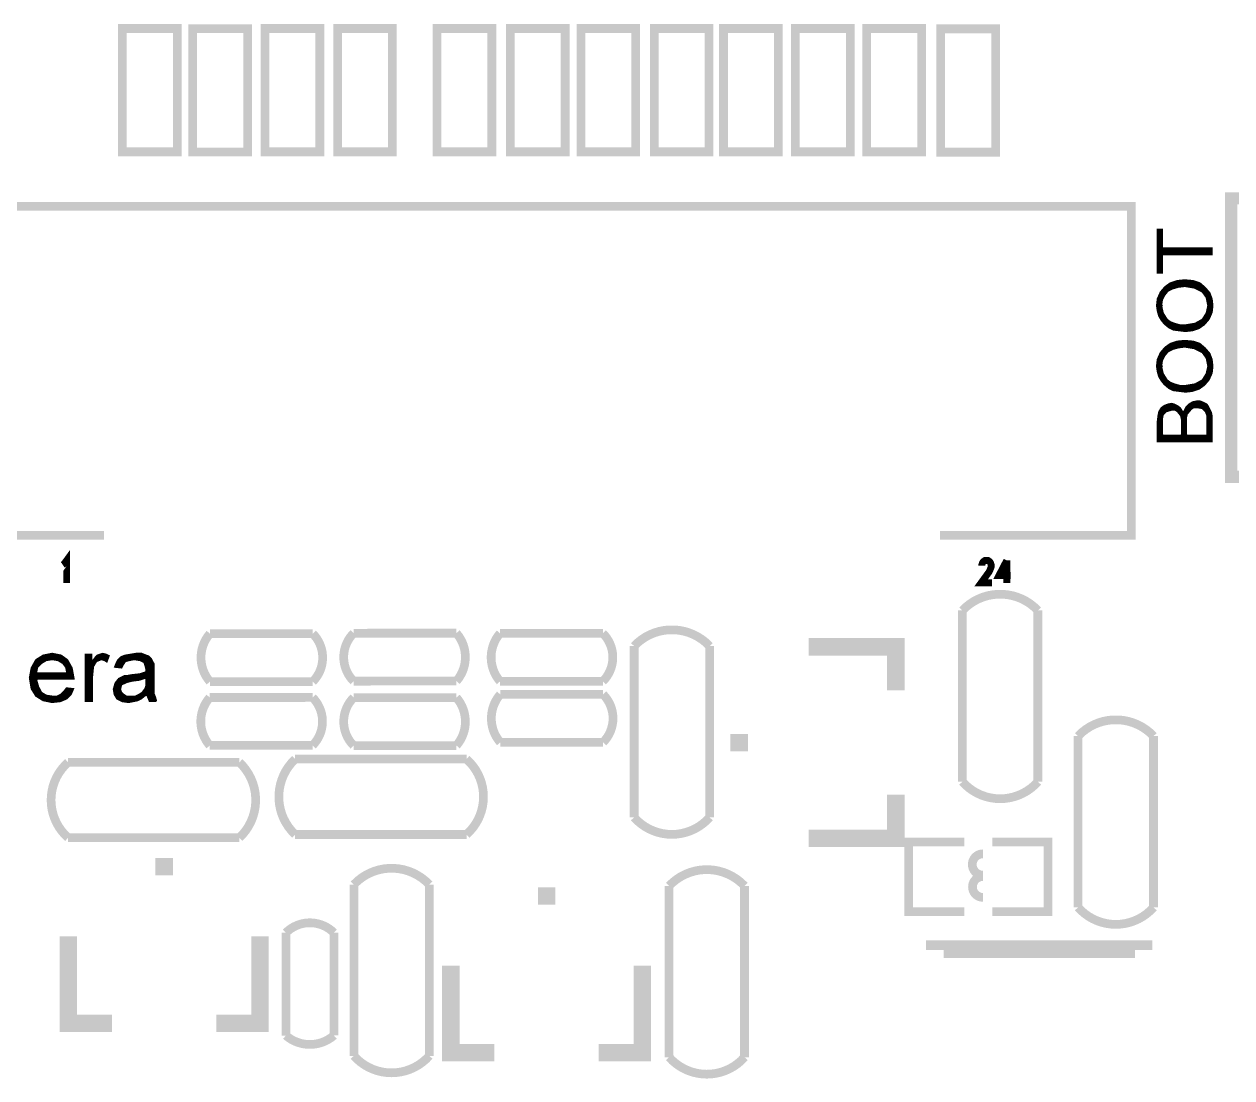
# Model space of a CAD drawing. Extents: x 1.22 to 3.09, y 1.23 to 6.
# Drawn here: x 1.735 to 2.428, y 3.993 to 4.598 of the extents above; entities that cross this region are included whole.
import ezdxf

# ---------------------------------------------------------------- set-up
doc = ezdxf.new("R2010")
doc.units = 0
doc.layers.get('0').update_dxf_attribs({"linetype": 'CONTINUOUS'})
doc.layers.add('SST001126_PHO', color=11, linetype='CONTINUOUS')

# ---------------------------------------------------------------- blocks, each defined once
blk = doc.blocks.new('ROUND_17')
blk.add_circle((0, 0), 0.0005)

msp = doc.modelspace()

# ---------------------------------------------------------------- linework, layer by layer
at = {"layer": 'SST001126_PHO'}
for points, const_width in [([(1.79101, 4.52486), (1.82251, 4.52486), (1.82251, 4.59573), (1.79101, 4.59573), (1.79101, 4.52486)], 0.005), ([(1.86292, 4.59561), (1.83143, 4.59561), (1.83143, 4.52474), (1.86292, 4.52474), (1.86292, 4.59561)], 0.005), ([(1.8729, 4.52486), (1.9044, 4.52486), (1.9044, 4.59573), (1.8729, 4.59573), (1.8729, 4.52486)], 0.005), ([(1.91463, 4.52486), (1.94613, 4.52486), (1.94613, 4.59573), (1.91463, 4.59573), (1.91463, 4.52486)], 0.005), ([(1.97172, 4.52486), (2.00322, 4.52486), (2.00322, 4.59573), (1.97172, 4.59573), (1.97172, 4.52486)], 0.005), ([(2.01385, 4.52486), (2.04534, 4.52486), (2.04534, 4.59573), (2.01385, 4.59573), (2.01385, 4.52486)], 0.005), ([(2.0544, 4.52486), (2.08589, 4.52486), (2.08589, 4.59573), (2.0544, 4.59573), (2.0544, 4.52486)], 0.005), ([(2.09652, 4.52486), (2.12802, 4.52486), (2.12802, 4.59573), (2.09652, 4.59573), (2.09652, 4.52486)], 0.005), ([(2.13629, 4.52486), (2.16778, 4.52486), (2.16778, 4.59573), (2.13629, 4.59573), (2.13629, 4.52486)], 0.005), ([(2.17763, 4.52486), (2.20912, 4.52486), (2.20912, 4.59573), (2.17763, 4.59573), (2.17763, 4.52486)], 0.005), ([(2.21857, 4.52486), (2.25007, 4.52486), (2.25007, 4.59573), (2.21857, 4.59573), (2.21857, 4.52486)], 0.005), ([(2.26111, 4.52467), (2.2926, 4.52467), (2.2926, 4.59553), (2.26111, 4.59553), (2.26111, 4.52467)], 0.005), ([(1.78035, 4.30453), (1.6705, 4.30453), (1.6705, 4.4935), (2.3705, 4.4935), (2.3705, 4.30453), (2.26066, 4.30453)], 0.005), ([(2.54609, 4.49813), (2.54609, 4.33813), (2.42798, 4.33813), (2.42798, 4.49813), (2.54609, 4.49813)], 0.007), ([(2.41682, 4.46946), (2.38875, 4.46946), (2.38825, 4.46996), (2.38825, 4.48017), (2.38568, 4.48017), (2.38568, 4.45528), (2.38825, 4.45528), (2.38825, 4.46549), (2.38875, 4.46599), (2.41682, 4.46599), (2.41682, 4.46946)], 0.001), ([(2.386, 4.45528), (2.386, 4.48017)], 0.001), ([(2.387, 4.45528), (2.387, 4.48017)], 0.001), ([(2.388, 4.45528), (2.388, 4.48017)], 0.001), ([(2.389, 4.46599), (2.389, 4.46946)], 0.001), ([(2.39, 4.46599), (2.39, 4.46946)], 0.001), ([(2.391, 4.46599), (2.391, 4.46946)], 0.001), ([(2.392, 4.46599), (2.392, 4.46946)], 0.001), ([(2.393, 4.46599), (2.393, 4.46946)], 0.001), ([(2.394, 4.46599), (2.394, 4.46946)], 0.001), ([(2.395, 4.46599), (2.395, 4.46946)], 0.001), ([(2.396, 4.46599), (2.396, 4.46946)], 0.001), ([(2.397, 4.46599), (2.397, 4.46946)], 0.001), ([(2.398, 4.46599), (2.398, 4.46946)], 0.001), ([(2.399, 4.46599), (2.399, 4.46946)], 0.001), ([(2.4, 4.46599), (2.4, 4.46946)], 0.001), ([(2.401, 4.46599), (2.401, 4.46946)], 0.001), ([(2.402, 4.46599), (2.402, 4.46946)], 0.001), ([(2.403, 4.46599), (2.403, 4.46946)], 0.001), ([(2.404, 4.46599), (2.404, 4.46946)], 0.001), ([(2.405, 4.46599), (2.405, 4.46946)], 0.001), ([(2.406, 4.46599), (2.406, 4.46946)], 0.001), ([(2.407, 4.46599), (2.407, 4.46946)], 0.001), ([(2.408, 4.46599), (2.408, 4.46946)], 0.001), ([(2.409, 4.46599), (2.409, 4.46946)], 0.001), ([(2.41, 4.46599), (2.41, 4.46946)], 0.001), ([(2.411, 4.46599), (2.411, 4.46946)], 0.001), ([(2.412, 4.46599), (2.412, 4.46946)], 0.001), ([(2.413, 4.46599), (2.413, 4.46946)], 0.001), ([(2.414, 4.46599), (2.414, 4.46946)], 0.001), ([(2.415, 4.46599), (2.415, 4.46946)], 0.001), ([(2.416, 4.46599), (2.416, 4.46946)], 0.001), ([(2.41727, 4.43647), (2.41683, 4.44037), (2.41555, 4.4438), (2.41295, 4.44683), (2.40993, 4.44942), (2.40606, 4.45071), (2.40125, 4.45115), (2.39689, 4.45071), (2.393, 4.44942), (2.38998, 4.44726), (2.38739, 4.44424), (2.38567, 4.44036), (2.38524, 4.43648), (2.38567, 4.43345), (2.38654, 4.43042), (2.38782, 4.42828), (2.38956, 4.42611), (2.39215, 4.42395), (2.3947, 4.42267), (2.4017, 4.4218), (2.40561, 4.42223), (2.4095, 4.42353), (2.41252, 4.42568), (2.41511, 4.42871), (2.41683, 4.43259), (2.41727, 4.43647)], 0.001), ([(2.3878, 4.43647), (2.38781, 4.43654), (2.38826, 4.43967), (2.3883, 4.43982), (2.38964, 4.4425), (2.3897, 4.44259), (2.39149, 4.44482), (2.39165, 4.44496), (2.39433, 4.4463), (2.39442, 4.44633), (2.39754, 4.44722), (2.39762, 4.44724), (2.40119, 4.44768), (2.40133, 4.44768), (2.40669, 4.44679), (2.40683, 4.44674), (2.4113, 4.44451), (2.41148, 4.44435), (2.41371, 4.44123), (2.4138, 4.44104), (2.41469, 4.43657), (2.4147, 4.43647)], 0.001), ([(2.39, 4.44296), (2.39, 4.44727)], 0.001), ([(2.391, 4.44421), (2.391, 4.44799)], 0.001), ([(2.392, 4.44513), (2.392, 4.4487)], 0.001), ([(2.393, 4.44563), (2.393, 4.44942)], 0.001), ([(2.394, 4.44613), (2.394, 4.44975)], 0.001), ([(2.395, 4.4465), (2.395, 4.45008)], 0.001), ([(2.396, 4.44678), (2.396, 4.45042)], 0.001), ([(2.397, 4.44707), (2.397, 4.45072)], 0.001), ([(2.398, 4.44729), (2.398, 4.45082)], 0.001), ([(2.399, 4.44741), (2.399, 4.45092)], 0.001), ([(2.4, 4.44754), (2.4, 4.45102)], 0.001), ([(2.401, 4.44766), (2.401, 4.45112)], 0.001), ([(2.402, 4.44757), (2.402, 4.45108)], 0.001), ([(2.403, 4.4474), (2.403, 4.45099)], 0.001), ([(2.404, 4.44724), (2.404, 4.4509)], 0.001), ([(2.405, 4.44707), (2.405, 4.45081)], 0.001), ([(2.406, 4.4469), (2.406, 4.45072)], 0.001), ([(2.407, 4.44666), (2.407, 4.4504)], 0.001), ([(2.408, 4.44616), (2.408, 4.45007)], 0.001), ([(2.409, 4.44566), (2.409, 4.44973)], 0.001), ([(2.41, 4.44516), (2.41, 4.44936)], 0.001), ([(2.411, 4.44466), (2.411, 4.44851)], 0.001), ([(2.412, 4.44363), (2.412, 4.44765)], 0.001), ([(2.413, 4.44223), (2.413, 4.44678)], 0.001), ([(2.386, 4.4323), (2.386, 4.44111)], 0.001), ([(2.387, 4.42965), (2.387, 4.44336)], 0.001), ([(2.388, 4.43787), (2.388, 4.44495)], 0.001), ([(2.389, 4.44121), (2.389, 4.44611)], 0.001), ([(2.414, 4.44001), (2.414, 4.44561)], 0.001), ([(2.415, 4.42858), (2.415, 4.44444)], 0.001), ([(2.416, 4.43071), (2.416, 4.44259)], 0.001), ([(2.39292, 4.42714), (2.39113, 4.42848), (2.39101, 4.42862), (2.38877, 4.43219), (2.38871, 4.43235), (2.38782, 4.43637), (2.3878, 4.43647)], 0.001), ([(2.388, 4.42806), (2.388, 4.43554)], 0.001), ([(2.4147, 4.43647), (2.41469, 4.43637), (2.41379, 4.43235), (2.41373, 4.43219), (2.4115, 4.42862), (2.41132, 4.42845), (2.4073, 4.42622), (2.40714, 4.42616), (2.40178, 4.42527), (2.4017, 4.42526), (2.39857, 4.42526), (2.39844, 4.42528), (2.39531, 4.42617), (2.39526, 4.42619), (2.39303, 4.42708), (2.39292, 4.42714)], 0.001), ([(2.414, 4.42741), (2.414, 4.43328)], 0.001), ([(2.417, 4.43408), (2.417, 4.43887)], 0.001), ([(2.389, 4.42681), (2.389, 4.43183)], 0.001), ([(2.39, 4.42574), (2.39, 4.43023)], 0.001), ([(2.391, 4.42491), (2.391, 4.42863)], 0.001), ([(2.392, 4.42408), (2.392, 4.42783)], 0.001), ([(2.393, 4.42352), (2.393, 4.42709)], 0.001), ([(2.394, 4.42302), (2.394, 4.42669)], 0.001), ([(2.395, 4.42264), (2.395, 4.42629)], 0.001), ([(2.396, 4.42251), (2.396, 4.42597)], 0.001), ([(2.406, 4.42236), (2.406, 4.42597)], 0.001), ([(2.407, 4.4227), (2.407, 4.42614)], 0.001), ([(2.408, 4.42303), (2.408, 4.42661)], 0.001), ([(2.409, 4.42336), (2.409, 4.42716)], 0.001), ([(2.41, 4.42389), (2.41, 4.42772)], 0.001), ([(2.411, 4.4246), (2.411, 4.42827)], 0.001), ([(2.412, 4.42531), (2.412, 4.42942)], 0.001), ([(2.413, 4.42625), (2.413, 4.43102)], 0.001), ([(2.397, 4.42239), (2.397, 4.42569)], 0.001), ([(2.398, 4.42226), (2.398, 4.4254)], 0.001), ([(2.399, 4.42214), (2.399, 4.42526)], 0.001), ([(2.4, 4.42201), (2.4, 4.42526)], 0.001), ([(2.401, 4.42189), (2.401, 4.42526)], 0.001), ([(2.402, 4.42183), (2.402, 4.4253)], 0.001), ([(2.403, 4.42194), (2.403, 4.42547)], 0.001), ([(2.404, 4.42205), (2.404, 4.42564)], 0.001), ([(2.405, 4.42216), (2.405, 4.4258)], 0.001), ([(2.41727, 4.40165), (2.41683, 4.40555), (2.41555, 4.40898), (2.41295, 4.41201), (2.40993, 4.4146), (2.40606, 4.41589), (2.40125, 4.41633), (2.39689, 4.41589), (2.393, 4.41459), (2.38998, 4.41244), (2.38739, 4.40942), (2.38567, 4.40554), (2.38524, 4.40166), (2.38567, 4.39863), (2.38654, 4.3956), (2.38782, 4.39346), (2.38956, 4.39129), (2.39215, 4.38913), (2.3947, 4.38785), (2.4017, 4.38698), (2.40561, 4.38741), (2.4095, 4.38871), (2.41252, 4.39086), (2.41511, 4.39389), (2.41683, 4.39777), (2.41727, 4.40165)], 0.001), ([(2.3878, 4.40165), (2.38781, 4.40172), (2.38826, 4.40485), (2.3883, 4.405), (2.38964, 4.40768), (2.3897, 4.40777), (2.39149, 4.41), (2.39165, 4.41014), (2.39433, 4.41147), (2.39442, 4.41151), (2.39754, 4.4124), (2.39762, 4.41242), (2.40119, 4.41286), (2.40133, 4.41286), (2.40669, 4.41197), (2.40683, 4.41192), (2.4113, 4.40969), (2.41148, 4.40953), (2.41371, 4.40641), (2.4138, 4.40621), (2.41469, 4.40175), (2.4147, 4.40165)], 0.001), ([(2.39, 4.40814), (2.39, 4.41245)], 0.001), ([(2.391, 4.40939), (2.391, 4.41317)], 0.001), ([(2.392, 4.41031), (2.392, 4.41388)], 0.001), ([(2.393, 4.41081), (2.393, 4.41459)], 0.001), ([(2.394, 4.41131), (2.394, 4.41493)], 0.001), ([(2.395, 4.41167), (2.395, 4.41526)], 0.001), ([(2.396, 4.41196), (2.396, 4.41559)], 0.001), ([(2.397, 4.41225), (2.397, 4.4159)], 0.001), ([(2.398, 4.41246), (2.398, 4.416)], 0.001), ([(2.399, 4.41259), (2.399, 4.4161)], 0.001), ([(2.4, 4.41271), (2.4, 4.4162)], 0.001), ([(2.401, 4.41284), (2.401, 4.4163)], 0.001), ([(2.402, 4.41275), (2.402, 4.41626)], 0.001), ([(2.403, 4.41258), (2.403, 4.41617)], 0.001), ([(2.404, 4.41242), (2.404, 4.41608)], 0.001), ([(2.405, 4.41225), (2.405, 4.41599)], 0.001), ([(2.406, 4.41208), (2.406, 4.4159)], 0.001), ([(2.407, 4.41184), (2.407, 4.41558)], 0.001), ([(2.408, 4.41134), (2.408, 4.41524)], 0.001), ([(2.409, 4.41084), (2.409, 4.41491)], 0.001), ([(2.41, 4.41034), (2.41, 4.41454)], 0.001), ([(2.411, 4.40984), (2.411, 4.41368)], 0.001), ([(2.412, 4.4088), (2.412, 4.41283)], 0.001), ([(2.413, 4.4074), (2.413, 4.41195)], 0.001), ([(2.386, 4.39748), (2.386, 4.40628)], 0.001), ([(2.387, 4.39483), (2.387, 4.40853)], 0.001), ([(2.388, 4.40305), (2.388, 4.41013)], 0.001), ([(2.389, 4.40639), (2.389, 4.41129)], 0.001), ([(2.414, 4.40519), (2.414, 4.41079)], 0.001), ([(2.415, 4.39376), (2.415, 4.40962)], 0.001), ([(2.416, 4.39589), (2.416, 4.40777)], 0.001), ([(2.4147, 4.40165), (2.41469, 4.40154), (2.41379, 4.39753), (2.41373, 4.39737), (2.4115, 4.3938), (2.41132, 4.39363), (2.4073, 4.39139), (2.40714, 4.39134), (2.40178, 4.39044), (2.4017, 4.39044), (2.39857, 4.39044), (2.39844, 4.39046), (2.39531, 4.39135), (2.39526, 4.39137), (2.39303, 4.39226), (2.39292, 4.39232), (2.39113, 4.39366), (2.39101, 4.3938), (2.38877, 4.39737), (2.38871, 4.39753), (2.38782, 4.40154), (2.3878, 4.40165)], 0.001), ([(2.388, 4.39324), (2.388, 4.40072)], 0.001), ([(2.414, 4.39259), (2.414, 4.39846)], 0.001), ([(2.417, 4.39926), (2.417, 4.40405)], 0.001), ([(2.389, 4.39199), (2.389, 4.39701)], 0.001), ([(2.39, 4.39092), (2.39, 4.39541)], 0.001), ([(2.391, 4.39009), (2.391, 4.39381)], 0.001), ([(2.392, 4.38925), (2.392, 4.39301)], 0.001), ([(2.393, 4.3887), (2.393, 4.39227)], 0.001), ([(2.394, 4.3882), (2.394, 4.39187)], 0.001), ([(2.395, 4.38781), (2.395, 4.39147)], 0.001), ([(2.396, 4.38769), (2.396, 4.39115)], 0.001), ([(2.406, 4.38754), (2.406, 4.39115)], 0.001), ([(2.407, 4.38788), (2.407, 4.39131)], 0.001), ([(2.408, 4.38821), (2.408, 4.39178)], 0.001), ([(2.409, 4.38854), (2.409, 4.39234)], 0.001), ([(2.41, 4.38906), (2.41, 4.39289)], 0.001), ([(2.411, 4.38978), (2.411, 4.39345)], 0.001), ([(2.412, 4.39049), (2.412, 4.3946)], 0.001), ([(2.413, 4.39142), (2.413, 4.3962)], 0.001), ([(2.397, 4.38756), (2.397, 4.39087)], 0.001), ([(2.398, 4.38744), (2.398, 4.39058)], 0.001), ([(2.399, 4.38731), (2.399, 4.39044)], 0.001), ([(2.4, 4.38719), (2.4, 4.39044)], 0.001), ([(2.401, 4.38706), (2.401, 4.39044)], 0.001), ([(2.402, 4.38701), (2.402, 4.39048)], 0.001), ([(2.403, 4.38712), (2.403, 4.39065)], 0.001), ([(2.404, 4.38723), (2.404, 4.39081)], 0.001), ([(2.405, 4.38734), (2.405, 4.39098)], 0.001), ([(2.41682, 4.37303), (2.4164, 4.37515), (2.41466, 4.37863), (2.41386, 4.37984), (2.41221, 4.38066), (2.41008, 4.38151), (2.408, 4.38151), (2.4059, 4.38109), (2.40379, 4.37983), (2.40211, 4.37814), (2.40081, 4.37554), (2.39993, 4.3755), (2.39864, 4.37765), (2.39697, 4.3789), (2.39527, 4.37975), (2.39365, 4.38016), (2.39157, 4.37974), (2.38944, 4.37889), (2.38779, 4.37765), (2.38655, 4.37558), (2.38612, 4.37345), (2.38568, 4.36992), (2.38568, 4.3584), (2.41682, 4.3584), (2.41682, 4.37303)], 0.001), ([(2.388, 4.3584), (2.388, 4.37781)], 0.001), ([(2.389, 4.37404), (2.389, 4.37856)], 0.001), ([(2.39, 4.37504), (2.39, 4.37911)], 0.001), ([(2.391, 4.37584), (2.391, 4.37951)], 0.001), ([(2.392, 4.37612), (2.392, 4.37983)], 0.001), ([(2.393, 4.37641), (2.393, 4.38003)], 0.001), ([(2.394, 4.37669), (2.394, 4.38007)], 0.001), ([(2.395, 4.37671), (2.395, 4.37982)], 0.001), ([(2.396, 4.37644), (2.396, 4.37939)], 0.001), ([(2.397, 4.37577), (2.397, 4.37888)], 0.001), ([(2.398, 4.3746), (2.398, 4.37813)], 0.001), ([(2.402, 4.3584), (2.402, 4.37792)], 0.001), ([(2.41425, 4.37308), (2.41425, 4.36237), (2.41375, 4.36187), (2.40259, 4.36187), (2.40209, 4.36237), (2.40209, 4.37219), (2.40211, 4.37231), (2.40255, 4.37409), (2.40265, 4.37429), (2.40489, 4.37697), (2.40499, 4.37707), (2.40633, 4.37796), (2.40661, 4.37804)], 0.001), ([(2.403, 4.37471), (2.403, 4.37903)], 0.001), ([(2.404, 4.37591), (2.404, 4.37995)], 0.001), ([(2.405, 4.37707), (2.405, 4.38055)], 0.001), ([(2.406, 4.37774), (2.406, 4.38111)], 0.001), ([(2.40661, 4.37804), (2.40839, 4.37804)], 0.001), ([(2.407, 4.37804), (2.407, 4.38131)], 0.001), ([(2.408, 4.37804), (2.408, 4.38151)], 0.001), ([(2.40839, 4.37804), (2.40848, 4.37804), (2.41116, 4.37759), (2.41143, 4.37745), (2.41321, 4.37567), (2.41332, 4.3755), (2.41422, 4.37327), (2.41425, 4.37308)], 0.001), ([(2.409, 4.37795), (2.409, 4.38151)], 0.001), ([(2.41, 4.37778), (2.41, 4.38151)], 0.001), ([(2.411, 4.37762), (2.411, 4.38114)], 0.001), ([(2.412, 4.37688), (2.412, 4.38074)], 0.001), ([(2.413, 4.37588), (2.413, 4.38026)], 0.001), ([(2.414, 4.37381), (2.414, 4.37962)], 0.001), ([(2.415, 4.3584), (2.415, 4.37795)], 0.001), ([(2.386, 4.3584), (2.386, 4.37248)], 0.001), ([(2.387, 4.3584), (2.387, 4.37633)], 0.001), ([(2.38825, 4.37129), (2.38826, 4.37139), (2.38871, 4.37363), (2.38884, 4.37388), (2.39063, 4.37567), (2.39085, 4.37579), (2.39397, 4.37669), (2.39411, 4.37671), (2.39545, 4.37671), (2.39573, 4.37662), (2.39706, 4.37573), (2.39718, 4.37563), (2.39896, 4.37339), (2.39906, 4.3732), (2.3995, 4.37142), (2.39952, 4.37129)], 0.001), ([(2.39952, 4.37129), (2.39952, 4.36237), (2.39902, 4.36187), (2.38875, 4.36187), (2.38825, 4.36237), (2.38825, 4.37129)], 0.001), ([(2.399, 4.37334), (2.399, 4.37705)], 0.001), ([(2.4, 4.3584), (2.4, 4.37541)], 0.001), ([(2.401, 4.3584), (2.401, 4.37592)], 0.001), ([(2.416, 4.3584), (2.416, 4.37595)], 0.001), ([(2.389, 4.3584), (2.389, 4.36187)], 0.001), ([(2.39, 4.3584), (2.39, 4.36187)], 0.001), ([(2.391, 4.3584), (2.391, 4.36187)], 0.001), ([(2.392, 4.3584), (2.392, 4.36187)], 0.001), ([(2.393, 4.3584), (2.393, 4.36187)], 0.001), ([(2.394, 4.3584), (2.394, 4.36187)], 0.001), ([(2.395, 4.3584), (2.395, 4.36187)], 0.001), ([(2.396, 4.3584), (2.396, 4.36187)], 0.001), ([(2.397, 4.3584), (2.397, 4.36187)], 0.001), ([(2.398, 4.3584), (2.398, 4.36187)], 0.001), ([(2.399, 4.3584), (2.399, 4.36187)], 0.001), ([(2.403, 4.3584), (2.403, 4.36187)], 0.001), ([(2.404, 4.3584), (2.404, 4.36187)], 0.001), ([(2.405, 4.3584), (2.405, 4.36187)], 0.001), ([(2.406, 4.3584), (2.406, 4.36187)], 0.001), ([(2.407, 4.3584), (2.407, 4.36187)], 0.001), ([(2.408, 4.3584), (2.408, 4.36187)], 0.001), ([(2.409, 4.3584), (2.409, 4.36187)], 0.001), ([(2.41, 4.3584), (2.41, 4.36187)], 0.001), ([(2.411, 4.3584), (2.411, 4.36187)], 0.001), ([(2.412, 4.3584), (2.412, 4.36187)], 0.001), ([(2.413, 4.3584), (2.413, 4.36187)], 0.001), ([(2.414, 4.3584), (2.414, 4.36193)], 0.001), ([(1.75669, 4.28762), (1.75759, 4.28824), (1.75893, 4.29008), (1.75893, 4.27717)], 0.00394), ([(2.2847, 4.28701), (2.2847, 4.28762), (2.28515, 4.28885), (2.28559, 4.28947), (2.28649, 4.29008), (2.28828, 4.29008), (2.28917, 4.28947), (2.28962, 4.28885), (2.29007, 4.28762), (2.29007, 4.28639), (2.28962, 4.28516), (2.28873, 4.28332), (2.28425, 4.27717), (2.29052, 4.27717)], 0.00394), ([(2.29902, 4.29008), (2.29454, 4.28147), (2.30125, 4.28147)], 0.00394), ([(2.29902, 4.29008), (2.29902, 4.27717)], 0.00394), ([(2.27357, 4.26134), (2.27357, 4.16292)], 0.005), ([(2.31687, 4.16292), (2.31687, 4.26134)], 0.005), ([(1.90033, 4.24803), (1.84126, 4.24801)], 0.005), ([(1.98286, 4.24831), (1.92382, 4.24829)], 0.005), ([(2.067, 4.2482), (2.00794, 4.24818)], 0.005), ([(2.08498, 4.24087), (2.08498, 4.14244)], 0.005), ([(2.12829, 4.14244), (2.12829, 4.24087)], 0.005), ([(2.23528, 4.21543), (2.23528, 4.24043), (2.18528, 4.24043)], 0.01), ([(1.76298, 4.22254), (1.76193, 4.22831), (1.75934, 4.23296), (1.75577, 4.23551), (1.75062, 4.23654), (1.74545, 4.23551), (1.74135, 4.23295), (1.73877, 4.22831), (1.73773, 4.22259), (1.73877, 4.21634), (1.74134, 4.21224), (1.74545, 4.20967), (1.75064, 4.20863), (1.75531, 4.20915), (1.7589, 4.21069), (1.76145, 4.21323), (1.76275, 4.21627), (1.75888, 4.2167), (1.75745, 4.21479), (1.7574, 4.21474), (1.75579, 4.21313), (1.75566, 4.21304), (1.75352, 4.21196), (1.7533, 4.21191), (1.75115, 4.21191), (1.75108, 4.21192), (1.74733, 4.21245), (1.74715, 4.21252), (1.74447, 4.21413), (1.74428, 4.21433), (1.74267, 4.21754), (1.74264, 4.21763), (1.74157, 4.22138), (1.74155, 4.22152), (1.74205, 4.22202), (1.76298, 4.22202), (1.76298, 4.22254)], 0.001), ([(1.741, 4.21278), (1.741, 4.23232)], 0.001), ([(1.75865, 4.2253), (1.74205, 4.2253), (1.74155, 4.2258), (1.74156, 4.2259), (1.74209, 4.22858), (1.74223, 4.22884), (1.74437, 4.23098), (1.74447, 4.23105), (1.74715, 4.23266), (1.74732, 4.23273), (1.75054, 4.23326), (1.7507, 4.23326), (1.75392, 4.23273), (1.75409, 4.23266), (1.75677, 4.23105), (1.75691, 4.23093), (1.75852, 4.22878), (1.75861, 4.22858), (1.75914, 4.2259), (1.75865, 4.2253)], 0.001), ([(1.742, 4.22812), (1.742, 4.23335)], 0.001), ([(1.743, 4.22961), (1.743, 4.23398)], 0.001), ([(1.744, 4.23061), (1.744, 4.2346)], 0.001), ([(1.745, 4.23137), (1.745, 4.23523)], 0.001), ([(1.746, 4.23197), (1.746, 4.23562)], 0.001), ([(1.747, 4.23257), (1.747, 4.23582)], 0.001), ([(1.748, 4.23284), (1.748, 4.23602)], 0.001), ([(1.749, 4.23301), (1.749, 4.23622)], 0.001), ([(1.75, 4.23317), (1.75, 4.23642)], 0.001), ([(1.751, 4.23321), (1.751, 4.23647)], 0.001), ([(1.752, 4.23305), (1.752, 4.23627)], 0.001), ([(1.753, 4.23288), (1.753, 4.23607)], 0.001), ([(1.754, 4.2327), (1.754, 4.23587)], 0.001), ([(1.755, 4.23212), (1.755, 4.23567)], 0.001), ([(1.756, 4.23152), (1.756, 4.23535)], 0.001), ([(1.757, 4.23081), (1.757, 4.23464)], 0.001), ([(1.758, 4.22947), (1.758, 4.23392)], 0.001), ([(1.759, 4.22663), (1.759, 4.23321)], 0.001), ([(1.76, 4.22202), (1.76, 4.23178)], 0.001), ([(1.78321, 4.2352), (1.78152, 4.23605), (1.77957, 4.23653), (1.7766, 4.23555), (1.77564, 4.23458), (1.77405, 4.23247), (1.77315, 4.23277), (1.77315, 4.23602), (1.76987, 4.23602), (1.76987, 4.20916), (1.77369, 4.20916), (1.77369, 4.22366), (1.77369, 4.22371), (1.77423, 4.22907), (1.7743, 4.22928), (1.7759, 4.23195), (1.77615, 4.23216), (1.77883, 4.23323), (1.77917, 4.23324), (1.78078, 4.23271), (1.7809, 4.23265), (1.78198, 4.23193), (1.78321, 4.2352)], 0.001), ([(1.77, 4.20916), (1.77, 4.23602)], 0.001), ([(1.771, 4.20916), (1.771, 4.23602)], 0.001), ([(1.772, 4.20916), (1.772, 4.23602)], 0.001), ([(1.773, 4.20916), (1.773, 4.23602)], 0.001), ([(1.774, 4.22679), (1.774, 4.23241)], 0.001), ([(1.775, 4.23045), (1.775, 4.23373)], 0.001), ([(1.776, 4.23207), (1.776, 4.23494)], 0.001), ([(1.777, 4.2325), (1.777, 4.23568)], 0.001), ([(1.778, 4.2329), (1.778, 4.23601)], 0.001), ([(1.779, 4.23327), (1.779, 4.23634)], 0.001), ([(1.78, 4.23297), (1.78, 4.23643)], 0.001), ([(1.781, 4.23258), (1.781, 4.23618)], 0.001), ([(1.782, 4.23198), (1.782, 4.2358)], 0.001), ([(1.783, 4.23465), (1.783, 4.2353)], 0.001), ([(1.80961, 4.21223), (1.8091, 4.21326), (1.80905, 4.21348), (1.80905, 4.23051), (1.80753, 4.23354), (1.80606, 4.23501), (1.80457, 4.23551), (1.80454, 4.23552), (1.80195, 4.23655), (1.79887, 4.23655), (1.79254, 4.2355), (1.79001, 4.23449), (1.78853, 4.23301), (1.7875, 4.23096), (1.78668, 4.22891), (1.79051, 4.22848), (1.79142, 4.23031), (1.79145, 4.23037), (1.79252, 4.23197), (1.79282, 4.23218), (1.79496, 4.23272), (1.79498, 4.23272), (1.79766, 4.23326), (1.79784, 4.23326), (1.80106, 4.23273), (1.8012, 4.23268), (1.80334, 4.23161), (1.80359, 4.23132), (1.80413, 4.22971), (1.80414, 4.22968), (1.80468, 4.22753), (1.80469, 4.22741), (1.80469, 4.22634), (1.80435, 4.22587), (1.80113, 4.22479), (1.80103, 4.22477), (1.79623, 4.22424), (1.79357, 4.22371), (1.79348, 4.2237), (1.79199, 4.2237), (1.78898, 4.22219), (1.78696, 4.21968), (1.78595, 4.21613), (1.78645, 4.21312), (1.78794, 4.21065), (1.79095, 4.20914), (1.79453, 4.20863), (1.79974, 4.20967), (1.80178, 4.21069), (1.80441, 4.2128), (1.80519, 4.21261), (1.80666, 4.20916), (1.81049, 4.20916)], 0.001), ([(1.788, 4.22876), (1.788, 4.23195)], 0.001), ([(1.789, 4.22865), (1.789, 4.23348)], 0.001), ([(1.79, 4.22854), (1.79, 4.23448)], 0.001), ([(1.791, 4.22947), (1.791, 4.23488)], 0.001), ([(1.792, 4.23119), (1.792, 4.23528)], 0.001), ([(1.793, 4.23223), (1.793, 4.23558)], 0.001), ([(1.794, 4.23248), (1.794, 4.23574)], 0.001), ([(1.795, 4.23273), (1.795, 4.23591)], 0.001), ([(1.796, 4.23293), (1.796, 4.23608)], 0.001), ([(1.797, 4.23313), (1.797, 4.23624)], 0.001), ([(1.798, 4.23324), (1.798, 4.23641)], 0.001), ([(1.799, 4.23307), (1.799, 4.23655)], 0.001), ([(1.8, 4.2329), (1.8, 4.23655)], 0.001), ([(1.801, 4.23274), (1.801, 4.23655)], 0.001), ([(1.802, 4.23228), (1.802, 4.23653)], 0.001), ([(1.803, 4.23178), (1.803, 4.23613)], 0.001), ([(1.804, 4.2301), (1.804, 4.23573)], 0.001), ([(1.805, 4.21283), (1.805, 4.23536)], 0.001), ([(1.806, 4.21071), (1.806, 4.23503)], 0.001), ([(1.807, 4.20916), (1.807, 4.23407)], 0.001), ([(1.808, 4.20916), (1.808, 4.2326)], 0.001), ([(1.739, 4.21598), (1.739, 4.22872)], 0.001), ([(1.74, 4.21438), (1.74, 4.23052)], 0.001), ([(1.742, 4.22202), (1.742, 4.22531)], 0.001), ([(1.743, 4.22202), (1.743, 4.2253)], 0.001), ([(1.744, 4.22202), (1.744, 4.2253)], 0.001), ([(1.745, 4.22202), (1.745, 4.2253)], 0.001), ([(1.746, 4.22202), (1.746, 4.2253)], 0.001), ([(1.747, 4.22202), (1.747, 4.2253)], 0.001), ([(1.748, 4.22202), (1.748, 4.2253)], 0.001), ([(1.749, 4.22202), (1.749, 4.2253)], 0.001), ([(1.75, 4.22202), (1.75, 4.2253)], 0.001), ([(1.751, 4.22202), (1.751, 4.2253)], 0.001), ([(1.752, 4.22202), (1.752, 4.2253)], 0.001), ([(1.753, 4.22202), (1.753, 4.2253)], 0.001), ([(1.754, 4.22202), (1.754, 4.2253)], 0.001), ([(1.755, 4.22202), (1.755, 4.2253)], 0.001), ([(1.756, 4.22202), (1.756, 4.2253)], 0.001), ([(1.757, 4.22202), (1.757, 4.2253)], 0.001), ([(1.758, 4.22202), (1.758, 4.2253)], 0.001), ([(1.759, 4.22202), (1.759, 4.22544)], 0.001), ([(1.761, 4.22202), (1.761, 4.22998)], 0.001), ([(1.762, 4.22202), (1.762, 4.22791)], 0.001), ([(1.787, 4.22887), (1.787, 4.2297)], 0.001), ([(1.8, 4.22136), (1.8, 4.22466)], 0.001), ([(1.801, 4.22152), (1.801, 4.22477)], 0.001), ([(1.802, 4.22185), (1.802, 4.22508)], 0.001), ([(1.803, 4.22218), (1.803, 4.22542)], 0.001), ([(1.804, 4.22252), (1.804, 4.22575)], 0.001), ([(1.809, 4.20916), (1.809, 4.2306)], 0.001), ([(1.738, 4.22099), (1.738, 4.22405)], 0.001), ([(1.742, 4.21183), (1.742, 4.21986)], 0.001), ([(1.787, 4.21221), (1.787, 4.21972)], 0.001), ([(1.788, 4.21062), (1.788, 4.22097)], 0.001), ([(1.789, 4.21012), (1.789, 4.2222)], 0.001), ([(1.80469, 4.22205), (1.80469, 4.2183), (1.80466, 4.21815), (1.80413, 4.21654), (1.80405, 4.2164), (1.80245, 4.21425), (1.80232, 4.21414), (1.80072, 4.21307), (1.80066, 4.21304), (1.79852, 4.21196), (1.7983, 4.21191), (1.79348, 4.21191), (1.7932, 4.212), (1.79159, 4.21307), (1.79152, 4.21313), (1.79044, 4.2142), (1.79032, 4.2144), (1.78979, 4.216), (1.78976, 4.21616), (1.78978, 4.21628), (1.79031, 4.21843), (1.79057, 4.21875), (1.79272, 4.21982), (1.79278, 4.21985), (1.79439, 4.22039), (1.79443, 4.2204), (1.79657, 4.22093), (1.79663, 4.22094), (1.80086, 4.22147), (1.80403, 4.22253), (1.80469, 4.22205)], 0.001), ([(1.79, 4.21718), (1.79, 4.2227)], 0.001), ([(1.791, 4.21896), (1.791, 4.2232)], 0.001), ([(1.792, 4.21946), (1.792, 4.2237)], 0.001), ([(1.793, 4.21992), (1.793, 4.2237)], 0.001), ([(1.794, 4.22026), (1.794, 4.22379)], 0.001), ([(1.795, 4.22054), (1.795, 4.22399)], 0.001), ([(1.796, 4.22079), (1.796, 4.22419)], 0.001), ([(1.797, 4.22099), (1.797, 4.22432)], 0.001), ([(1.798, 4.22111), (1.798, 4.22443)], 0.001), ([(1.799, 4.22124), (1.799, 4.22455)], 0.001), ([(1.84129, 4.22045), (1.90033, 4.22047)], 0.005), ([(1.92382, 4.22073), (1.98289, 4.22075)], 0.005), ([(2.00796, 4.22062), (2.067, 4.22064)], 0.005), ([(1.743, 4.2112), (1.743, 4.21689)], 0.001), ([(1.744, 4.21058), (1.744, 4.21489)], 0.001), ([(1.745, 4.20995), (1.745, 4.21381)], 0.001), ([(1.746, 4.20956), (1.746, 4.21321)], 0.001), ([(1.747, 4.20936), (1.747, 4.21261)], 0.001), ([(1.748, 4.20916), (1.748, 4.21236)], 0.001), ([(1.749, 4.20896), (1.749, 4.21221)], 0.001), ([(1.75, 4.20876), (1.75, 4.21207)], 0.001), ([(1.751, 4.20867), (1.751, 4.21193)], 0.001), ([(1.752, 4.20878), (1.752, 4.21191)], 0.001), ([(1.753, 4.20889), (1.753, 4.21191)], 0.001), ([(1.754, 4.209), (1.754, 4.2122)], 0.001), ([(1.755, 4.20912), (1.755, 4.2127)], 0.001), ([(1.756, 4.20945), (1.756, 4.21334)], 0.001), ([(1.757, 4.20987), (1.757, 4.21434)], 0.001), ([(1.758, 4.2103), (1.758, 4.21553)], 0.001), ([(1.759, 4.21079), (1.759, 4.21669)], 0.001), ([(1.76, 4.21179), (1.76, 4.21658)], 0.001), ([(1.761, 4.21279), (1.761, 4.21647)], 0.001), ([(1.762, 4.21452), (1.762, 4.21636)], 0.001), ([(1.786, 4.21584), (1.786, 4.2163)], 0.001), ([(1.79, 4.20962), (1.79, 4.21536)], 0.001), ([(1.791, 4.20914), (1.791, 4.21364)], 0.001), ([(1.792, 4.20899), (1.792, 4.21279)], 0.001), ([(1.793, 4.20885), (1.793, 4.21213)], 0.001), ([(1.794, 4.20871), (1.794, 4.21191)], 0.001), ([(1.795, 4.20873), (1.795, 4.21191)], 0.001), ([(1.796, 4.20893), (1.796, 4.21191)], 0.001), ([(1.797, 4.20913), (1.797, 4.21191)], 0.001), ([(1.798, 4.20933), (1.798, 4.21191)], 0.001), ([(1.799, 4.20953), (1.799, 4.2122)], 0.001), ([(1.8, 4.2098), (1.8, 4.2127)], 0.001), ([(1.801, 4.2103), (1.801, 4.21326)], 0.001), ([(1.802, 4.21087), (1.802, 4.21392)], 0.001), ([(1.803, 4.21167), (1.803, 4.21499)], 0.001), ([(1.804, 4.21247), (1.804, 4.21632)], 0.001), ([(1.81049, 4.20916), (1.80961, 4.21223)], 0.001), ([(1.81, 4.20916), (1.81, 4.21088)], 0.001), ([(1.90022, 4.21135), (1.84115, 4.21133)], 0.005), ([(1.98286, 4.2113), (1.92382, 4.21128)], 0.005), ([(2.06712, 4.21312), (2.00806, 4.21311)], 0.005), ([(2.14528, 4.19043), (2.14528, 4.18043)], 0.01), ([(2.34001, 4.18916), (2.34001, 4.09073)], 0.005), ([(2.38332, 4.09073), (2.38332, 4.18916)], 0.005), ([(1.84118, 4.18377), (1.90022, 4.18379)], 0.005), ([(1.92382, 4.18373), (1.98289, 4.18374)], 0.005), ([(2.00808, 4.18555), (2.06712, 4.18557)], 0.005), ([(1.85819, 4.17407), (1.75977, 4.17407)], 0.005), ([(1.98866, 4.17593), (1.89023, 4.17593)], 0.005), ([(2.23528, 4.15543), (2.23528, 4.13043), (2.18528, 4.13043)], 0.01), ([(1.89023, 4.13262), (1.98866, 4.13262)], 0.005), ([(1.75977, 4.13077), (1.85819, 4.13077)], 0.005), ([(2.27468, 4.08827), (2.24268, 4.08827), (2.24268, 4.12827), (2.27468, 4.12827)], 0.005), ([(2.29068, 4.08827), (2.32268, 4.08827), (2.32268, 4.12827), (2.29068, 4.12827)], 0.005), ([(1.81996, 4.11417), (1.80996, 4.11417)], 0.01), ([(1.92396, 4.10386), (1.92396, 4.00544)], 0.005), ([(1.96727, 4.00544), (1.96727, 4.10386)], 0.005), ([(2.03965, 4.09724), (2.02965, 4.09724)], 0.01), ([(2.10506, 4.10307), (2.10506, 4.00465)], 0.005), ([(2.14837, 4.00465), (2.14837, 4.10307)], 0.005), ([(1.78496, 4.02417), (1.75996, 4.02417), (1.75996, 4.07417)], 0.01), ([(1.84496, 4.02417), (1.86996, 4.02417), (1.86996, 4.07417)], 0.01), ([(1.88491, 4.07618), (1.88492, 4.01711)], 0.005), ([(1.91248, 4.01714), (1.91247, 4.07618)], 0.005), ([(2.37772, 4.06619), (2.37772, 4.06673), (2.25772, 4.06673), (2.25772, 4.06619)], 0.01), ([(2.00465, 4.00724), (1.97965, 4.00724), (1.97965, 4.05724)], 0.01), ([(2.06465, 4.00724), (2.08965, 4.00724), (2.08965, 4.05724)], 0.01)]:
    msp.add_lwpolyline(points, dxfattribs=dict(at, const_width=const_width))
at = {"layer": 'SST001126_PHO', "const_width": 0.005}
for points in [[(2.31687, 4.26134, 0.432749), (2.27357, 4.26134)], [(1.84126, 4.24801, 0.373301), (1.84129, 4.22045)], [(1.90033, 4.22047, 0.414214), (1.90033, 4.24803)], [(1.92382, 4.24829, 0.414214), (1.92382, 4.22073)], [(1.98289, 4.22075, 0.373478), (1.98286, 4.24831)], [(2.00794, 4.24818, 0.373388), (2.00796, 4.22062)], [(2.067, 4.22064, 0.414214), (2.067, 4.2482)], [(2.12829, 4.24087, 0.432817), (2.08498, 4.24087)], [(1.84115, 4.21133, 0.373478), (1.84118, 4.18377)], [(1.90022, 4.18379, 0.414214), (1.90022, 4.21135)], [(1.92382, 4.21128, 0.414107), (1.92382, 4.18373)], [(1.98289, 4.18374, 0.373478), (1.98286, 4.2113)], [(2.00806, 4.21311, 0.373388), (2.00808, 4.18555)], [(2.06712, 4.18557, 0.414106), (2.06712, 4.21312)], [(2.38332, 4.18916, 0.432674), (2.34001, 4.18916)], [(1.75977, 4.17407, 0.450534), (1.75977, 4.13077)], [(1.85819, 4.13077, 0.432749), (1.85819, 4.17407)], [(1.89023, 4.17593, 0.432674), (1.89023, 4.13262)], [(1.98866, 4.13262, 0.450447), (1.98866, 4.17593)], [(2.27357, 4.16292, 0.450534), (2.31687, 4.16292)], [(2.08498, 4.14244, 0.450448), (2.12829, 4.14244)], [(2.28534, 4.12151, 1), (2.28534, 4.10927)], [(1.96727, 4.10386, 0.432817), (1.92396, 4.10386)], [(2.14837, 4.10307, 0.432817), (2.10506, 4.10307)], [(2.28534, 4.1085, 1), (2.28534, 4.0965)], [(2.34001, 4.09073, 0.450448), (2.38332, 4.09073)], [(1.91247, 4.07618, 0.414214), (1.88491, 4.07618)], [(1.88492, 4.01711, 0.373478), (1.91248, 4.01714)], [(1.92396, 4.00544, 0.450604), (1.96727, 4.00544)], [(2.10506, 4.00465, 0.450448), (2.14837, 4.00465)]]:
    msp.add_lwpolyline(points, format="xyb", dxfattribs=at)

# ---------------------------------------------------------------- block references
at = {"layer": 'SST001126_PHO'}
for p in [(2.3878, 4.43647), (2.3878, 4.40165)]:
    msp.add_blockref('ROUND_17', p, dxfattribs=at)

doc.saveas('drawing.dxf')
